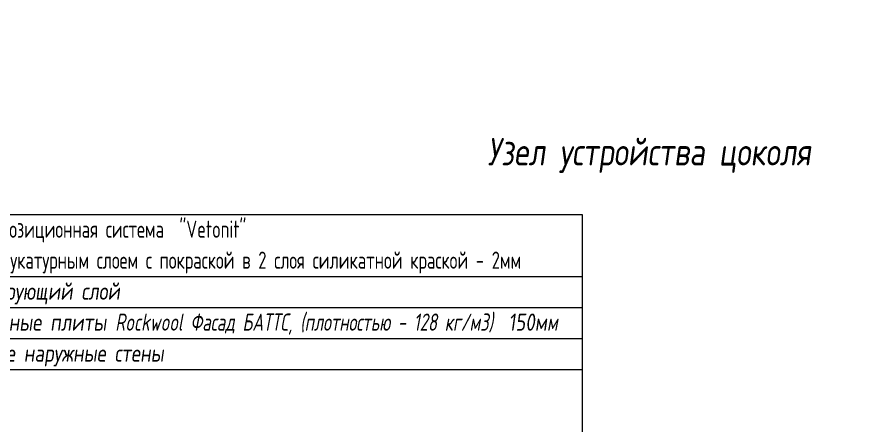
# Model space of a CAD drawing. Header units: millimetres. Extents: x -391859 to 9713180, y -178574 to 166066.
# Drawn here: x -387644 to -381423, y 81652 to 84615 of the extents above; entities that cross this region are included whole.
import ezdxf

# ---------------------------------------------------------------- set-up
doc = ezdxf.new("R2010")
doc.units = ezdxf.units.MM
doc.header["$MEASUREMENT"] = 0
doc.layers.get('0').update_dxf_attribs({"lineweight": 9})
doc.layers.add('25. ЗАЛИВКА ЗОН', color=7, linetype='Continuous', lineweight=0, transparency=0.2)
doc.layers.add('АР.РД_Выноски', color=7, linetype='Continuous', lineweight=9)
doc.layers.add('АР_Текст', color=7, linetype='Continuous', lineweight=5)
doc.styles.add('Архитект', font='isocpeur.ttf', dxfattribs={"width": 0.8, "oblique": 8})
doc.styles.add('Архитектурный размер', font='isocpeur.ttf', dxfattribs={"width": 0.8, "oblique": 8})

msp = doc.modelspace()

# ---------------------------------------------------------------- linework, layer by layer
at = {"ltscale": 150}
msp.add_line((-383537.824, 83178.959, -950), (-388527.313, 83178.959, -950), dxfattribs=at)
at = {"layer": '25. ЗАЛИВКА ЗОН', "lineweight": 13, "ltscale": 500}
msp.add_circle((-383762.084, 78452.879, -1900), 8096.534, dxfattribs=at)
at = {"layer": 'АР.РД_Выноски', "ltscale": 50}
for p, q in [((-383537.824, 79780.576, -950), (-383537.824, 83178.959, -950)), ((-383537.824, 81327.325, -950), (-383537.824, 83127.325, -950)), ((-388569.874, 82730.776, -950), (-383537.824, 82730.776, -950)), ((-388527.313, 82504.971, -950), (-383537.824, 82504.971, -950)), ((-388569.874, 82280.776, -950), (-383537.824, 82280.776, -950)), ((-388569.874, 82055.776, -950), (-383537.824, 82055.776, -950))]:
    msp.add_line(p, q, dxfattribs=at)

# ---------------------------------------------------------------- texts
at = {"layer": 'АР.РД_Выноски', "insert": (-388527.313, 83136.452, -950), "char_height": 125, "width": 5042.01653, "attachment_point": 1, "line_spacing_factor": 1.08, "style": 'Архитектурный размер'}
msp.add_mtext('\\A1;\\pxql;{\\Q0;\\W0.7;Фасадная композиционная система  "Vetonit"  \\Pс наружным штукатурным слоем\\A0; с покраской в 2 слоя силикатной краской - 2м\\A1;м\\A0;\\Q8;\\W0.8;\\C1;\\P\\C3;Базово-армирующий слой\\C256;\\PМинераловатные плиты \\fISOCPEUR|b0|i1|c204|p34;\\Q0;\\W0.7;Rockwool Фасад БАТТС, (плотностью - 128 кг/м3)  \\fISOCPEUR|b0|i0|c204|p34;\\Q8;\\W0.8;150м\\fISOCPEUR|b0|i1|c204|p34;\\Q0;\\W0.7;м\\Q8;\\W0.8;\\P\\fISOCPEUR|b0|i0|c204|p34;Существующие наружные стены}', dxfattribs=at)
at = {"layer": 'АР_Текст', "lineweight": 13, "insert": (-383054.29, 83610.063, -950), "char_height": 200, "width": 3119.9834, "attachment_point": 5, "line_spacing_factor": 0.72, "style": 'Архитект'}
msp.add_mtext('Узел устройства цоколя', dxfattribs=at)

doc.saveas('drawing.dxf')
